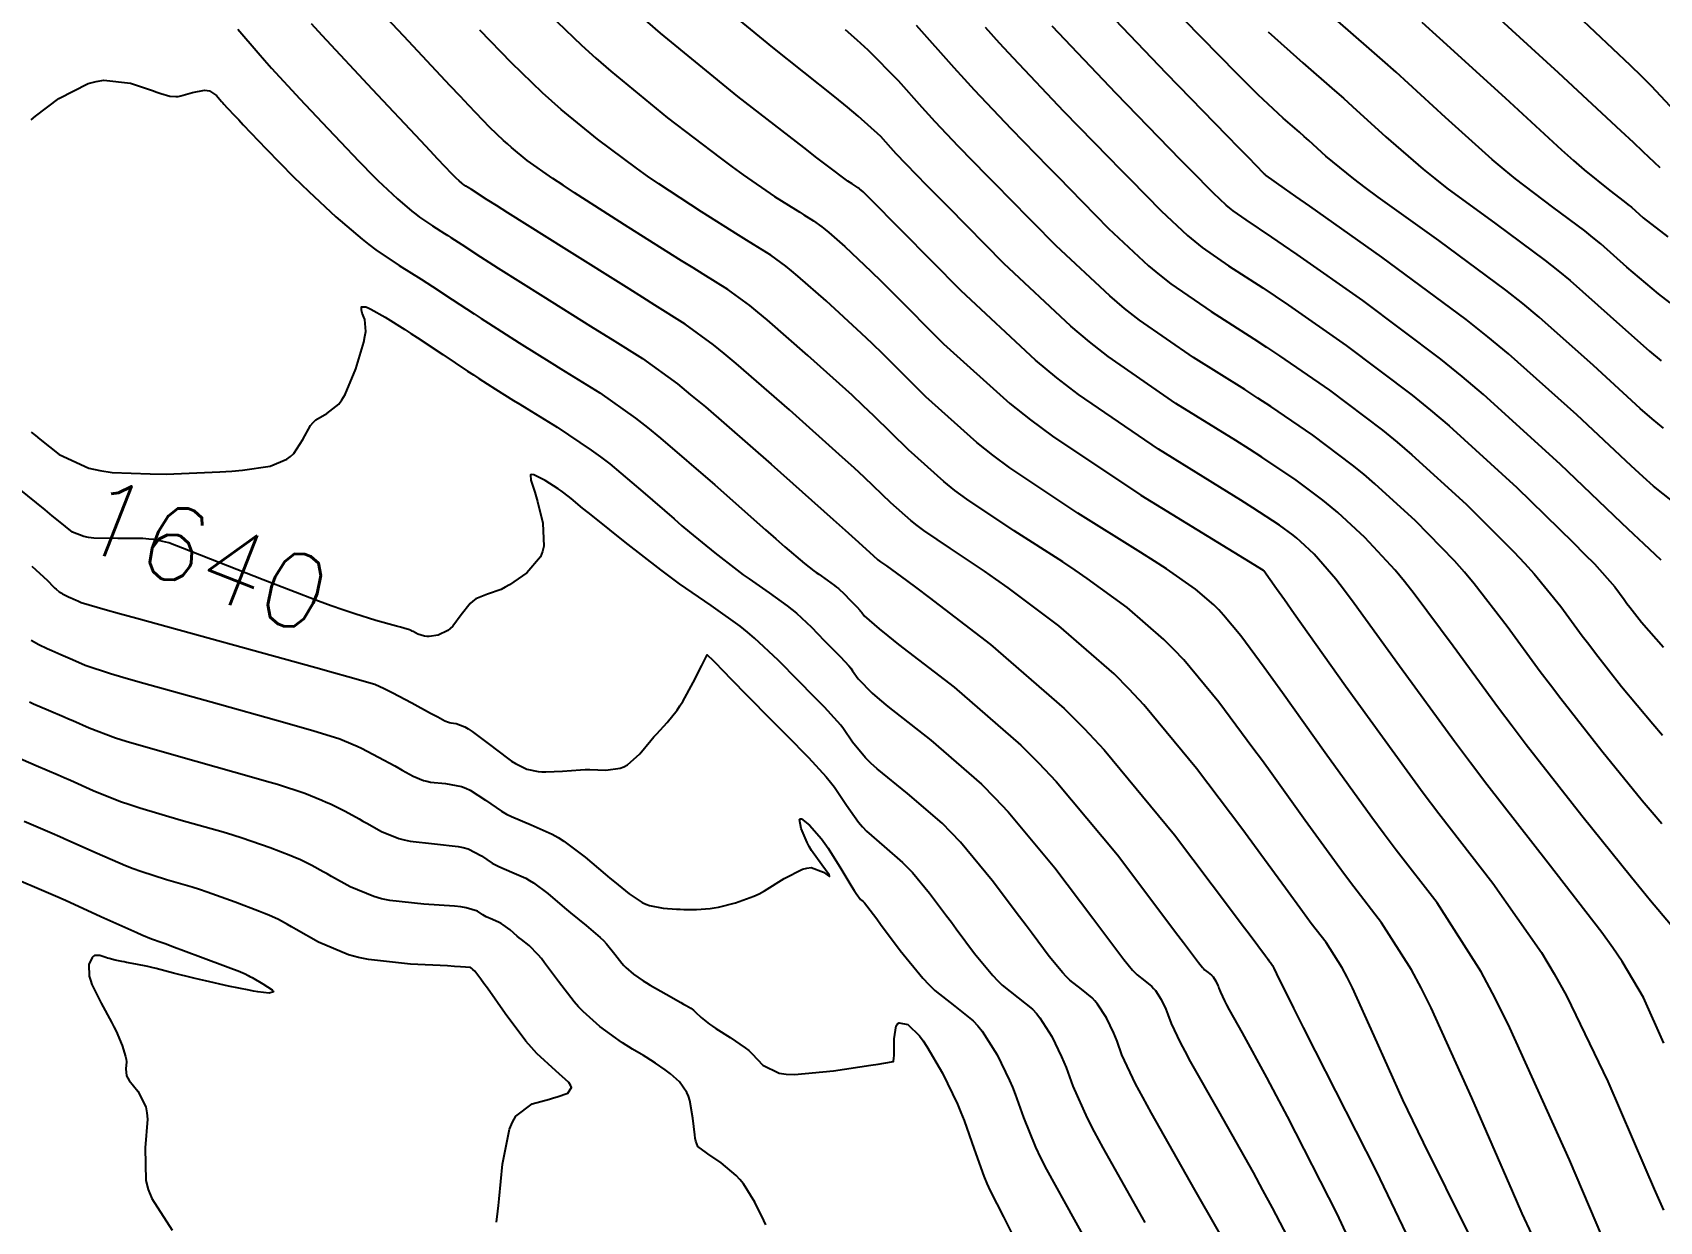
# Model space of a CAD drawing. Header units: metres. Extents: x 837117 to 838477, y 1189012 to 1191015.
# Drawn here: x 837577.6 to 837660.1, y 1189727 to 1189787.3 of the extents above; entities that cross this region are included whole.
import ezdxf

# ---------------------------------------------------------------- set-up
doc = ezdxf.new("R2010")
doc.units = ezdxf.units.M
doc.header["$LTSCALE"] = 0.3
doc.layers.add('COTAS 10', color=1, linetype='Continuous')
doc.layers.add('COTAS INT', color=252, linetype='Continuous')
doc.styles.get("Standard").update_dxf_attribs({"font": 'simplex.shx'})

msp = doc.modelspace()

# ---------------------------------------------------------------- linework, layer by layer
at = {"layer": 'COTAS 10'}
for points, elevation in [([(837653.637, 1189726.362), (837653.161, 1189727.406), (837652.657, 1189728.531), (837650.603, 1189733.27), (837648.54, 1189737.839), (837648.031, 1189738.856), (837647.549, 1189739.766), (837646.028, 1189742.155), (837644.616, 1189743.978), (837644.201, 1189744.531), (837643.776, 1189745.105), (837642.155, 1189747.349), (837640.456, 1189749.716), (837639.982, 1189750.367), (837639.506, 1189751.016), (837637.772, 1189753.343), (837635.999, 1189755.488), (837635.499, 1189756.022), (837634.994, 1189756.53), (837633.135, 1189758.149), (837631.108, 1189759.627), (837630.497, 1189760.047), (837629.865, 1189760.471), (837627.402, 1189762.039), (837624.996, 1189763.641), (837624.4, 1189764.087), (837623.833, 1189764.533), (837622.039, 1189766.15), (837620.287, 1189767.872), (837619.747, 1189768.384), (837619.183, 1189768.911), (837616.948, 1189770.94), (837614.873, 1189772.745), (837614.409, 1189773.132), (837613.993, 1189773.468), (837612.894, 1189774.273), (837611.641, 1189775.054), (837611.128, 1189775.375), (837610.544, 1189775.741), (837607.837, 1189777.445), (837605.12, 1189779.181), (837604.53, 1189779.568), (837604.011, 1189779.915), (837602.72, 1189780.829), (837601.924, 1189781.481), (837601.716, 1189781.663), (837601.514, 1189781.845), (837600.829, 1189782.506), (837599.764, 1189783.619), (837599.322, 1189784.085), (837598.817, 1189784.62), (837596.461, 1189787.123), (837594.117, 1189789.637)], 1650), ([(837660.899, 1189783.319), (837659.714, 1189784.591), (837659.216, 1189785.087), (837658.644, 1189785.645), (837655.965, 1189788.177)], 1680), ([(837660.227, 1189747.174), (837659.742, 1189747.741), (837659.232, 1189748.348), (837657.19, 1189750.857), (837655.115, 1189753.507), (837654.585, 1189754.202), (837654.074, 1189754.88), (837652.388, 1189757.19), (837650.727, 1189759.351), (837650.231, 1189759.934), (837649.72, 1189760.512), (837647.745, 1189762.547), (837645.685, 1189764.427), (837645.121, 1189764.906), (837644.558, 1189765.368), (837642.547, 1189766.887), (837640.405, 1189768.345), (837639.76, 1189768.768), (837639.092, 1189769.2), (837636.492, 1189770.831), (837633.752, 1189772.724), (837632.997, 1189773.322), (837632.243, 1189773.952), (837629.53, 1189776.492), (837627.126, 1189778.938), (837626.567, 1189779.508), (837626.053, 1189780.033), (837624.581, 1189781.542), (837623.402, 1189782.785), (837623.073, 1189783.142), (837622.743, 1189783.505), (837621.542, 1189784.859), (837619.995, 1189786.426), (837619.447, 1189786.923), (837618.847, 1189787.446)], 1660), ([(837660.316, 1189767.247), (837659.74, 1189767.724), (837659.139, 1189768.239), (837656.765, 1189770.421), (837654.022, 1189772.875), (837653.189, 1189773.562), (837652.324, 1189774.251), (837648.931, 1189776.765), (837645.862, 1189778.962), (837645.2, 1189779.452), (837644.621, 1189779.89), (837643.209, 1189781.043), (837642.342, 1189781.836), (837642.106, 1189782.047), (837641.872, 1189782.255), (837641.043, 1189782.972), (837639.777, 1189784.158), (837639.267, 1189784.66), (837638.688, 1189785.238), (837636.024, 1189787.953)], 1670), ([(837638.831, 1189724.647), (837636.563, 1189728.608), (837634.358, 1189732.501), (837633.92, 1189733.302), (837633.556, 1189733.984), (837632.863, 1189735.449), (837632.617, 1189736.153), (837632.535, 1189736.355), (837632.446, 1189736.56), (837632.075, 1189737.326), (837631.632, 1189738.027), (837631.498, 1189738.191), (837631.359, 1189738.342), (837630.816, 1189738.779), (837630.215, 1189739.249), (837630.04, 1189739.42), (837629.861, 1189739.61), (837629.181, 1189740.443), (837628.308, 1189741.614), (837628.007, 1189742.016), (837627.68, 1189742.451), (837626.286, 1189744.303), (837624.676, 1189746.241), (837624.214, 1189746.73), (837623.744, 1189747.199), (837621.987, 1189748.719), (837620.462, 1189749.962), (837620.138, 1189750.254), (837619.858, 1189750.525), (837619.201, 1189751.319), (837618.755, 1189751.984), (837618.607, 1189752.175), (837618.448, 1189752.368), (837617.788, 1189753.086), (837616.983, 1189753.9), (837616.734, 1189754.153), (837616.473, 1189754.419), (837615.436, 1189755.479), (837614.239, 1189756.597), (837613.878, 1189756.898), (837613.503, 1189757.195), (837612.041, 1189758.241), (837610.431, 1189759.356), (837609.963, 1189759.698), (837609.485, 1189760.054), (837607.677, 1189761.457), (837606.12, 1189762.708), (837605.799, 1189762.968), (837605.526, 1189763.189), (837604.941, 1189763.677), (837604.573, 1189763.964), (837604.437, 1189764.059), (837604.287, 1189764.161), (837603.621, 1189764.585), (837603.047, 1189764.872), (837602.954, 1189764.888), (837602.889, 1189764.876), (837602.894, 1189764.604), (837603.105, 1189763.993), (837603.17, 1189763.769), (837603.238, 1189763.519), (837603.507, 1189762.418), (837603.558, 1189761.265), (837603.488, 1189760.984), (837603.381, 1189760.719), (837602.693, 1189759.899), (837601.825, 1189759.301), (837601.605, 1189759.175), (837601.393, 1189759.067), (837600.704, 1189758.822), (837600.115, 1189758.582), (837599.967, 1189758.477), (837599.826, 1189758.355), (837599.372, 1189757.776), (837598.942, 1189757.2), (837598.817, 1189757.079), (837598.688, 1189756.976), (837598.201, 1189756.745), (837597.737, 1189756.68), (837597.623, 1189756.681), (837597.515, 1189756.69), (837597.178, 1189756.795), (837596.933, 1189756.926), (837596.883, 1189756.952), (837596.84, 1189756.974), (837596.751, 1189757.017), (837596.465, 1189757.098), (837596.299, 1189757.144), (837596.094, 1189757.201), (837595.04, 1189757.49), (837593.973, 1189757.831), (837593.372, 1189758.022), (837592.781, 1189758.231), (837592.134, 1189758.467), (837589.329, 1189759.543), (837586.665, 1189760.593), (837586.107, 1189760.813), (837585.627, 1189761.001), (837584.54, 1189761.424), (837583.794, 1189761.593), (837583.528, 1189761.621), (837583.236, 1189761.642), (837581.969, 1189761.651), (837580.742, 1189761.673), (837580.476, 1189761.703), (837580.242, 1189761.743), (837579.663, 1189761.97), (837578.956, 1189762.541), (837578.642, 1189762.797), (837578.276, 1189763.096), (837576.525, 1189764.53)], 1640), ([(837601.158, 1189726.969), (837601.227, 1189727.517), (837601.258, 1189727.806), (837601.293, 1189728.154), (837601.464, 1189729.907), (837601.819, 1189731.678), (837601.971, 1189732.038), (837602.146, 1189732.341), (837602.971, 1189732.965), (837603.842, 1189733.204), (837604.047, 1189733.265), (837604.235, 1189733.324), (837604.783, 1189733.516), (837604.957, 1189733.797), (837604.911, 1189733.912), (837604.823, 1189734.043), (837604.162, 1189734.649), (837603.203, 1189735.526), (837602.926, 1189735.828), (837602.645, 1189736.155), (837601.59, 1189737.55), (837600.694, 1189738.828), (837600.513, 1189739.081), (837600.361, 1189739.292), (837600.056, 1189739.691), (837599.951, 1189739.791), (837599.926, 1189739.813), (837599.903, 1189739.832), (837599.833, 1189739.88), (837599.332, 1189739.925), (837599.037, 1189739.943), (837598.674, 1189739.963), (837596.8, 1189740.054), (837594.675, 1189740.29), (837594.155, 1189740.4), (837593.663, 1189740.531), (837592.133, 1189741.168), (837591.007, 1189741.81), (837590.771, 1189741.944), (837590.568, 1189742.059), (837590.106, 1189742.316), (837589.619, 1189742.532), (837589.399, 1189742.621), (837589.143, 1189742.722), (837587.912, 1189743.194), (837586.484, 1189743.706), (837586.103, 1189743.834), (837585.728, 1189743.955), (837584.428, 1189744.34), (837583.122, 1189744.753), (837582.744, 1189744.891), (837582.358, 1189745.04), (837580.907, 1189745.663), (837579.429, 1189746.333), (837579.027, 1189746.51), (837578.627, 1189746.685), (837577.209, 1189747.286)], 1630)]:
    msp.add_lwpolyline(points, dxfattribs=dict(at, elevation=elevation))
at = {"layer": 'COTAS INT'}
for points, elevation in [([(837602.996, 1189789.059), (837605.471, 1189786.668), (837606.202, 1189786.009), (837606.953, 1189785.353), (837609.831, 1189782.996), (837612.492, 1189780.956), (837613.107, 1189780.5), (837613.668, 1189780.09), (837615.253, 1189779.003), (837616.31, 1189778.338), (837616.538, 1189778.195), (837616.738, 1189778.07), (837617.227, 1189777.765), (837617.656, 1189777.451), (837617.818, 1189777.32), (837617.999, 1189777.169), (837618.809, 1189776.464), (837620.145, 1189775.201), (837620.657, 1189774.699), (837621.232, 1189774.13), (837623.82, 1189771.522), (837627.174, 1189768.496), (837628.23, 1189767.663), (837629.342, 1189766.832), (837633.82, 1189763.849), (837637.715, 1189761.459), (837639.059, 1189760.634), (837640.017, 1189760.046), (837640.03, 1189760.036), (837640.034, 1189760.032), (837640.038, 1189760.029), (837640.051, 1189760.017), (837640.696, 1189759.112), (837641.098, 1189758.547), (837641.597, 1189757.844), (837644.204, 1189754.169), (837647.317, 1189749.858), (837648.136, 1189748.754), (837648.935, 1189747.689), (837651.662, 1189744.169), (837654.14, 1189740.638), (837654.782, 1189739.566), (837655.405, 1189738.453), (837657.493, 1189734.094), (837659.366, 1189729.746), (837659.853, 1189728.641), (837660.326, 1189727.578)], 1654), ([(837660.677, 1189742.073), (837659.665, 1189743.26), (837659.215, 1189743.809), (837658.691, 1189744.454), (837656.183, 1189747.579), (837653.364, 1189751.18), (837652.644, 1189752.124), (837651.95, 1189753.045), (837649.66, 1189756.183), (837647.684, 1189758.848), (837647.187, 1189759.472), (837646.712, 1189760.046), (837645.181, 1189761.704), (837643.803, 1189762.961), (837643.425, 1189763.281), (837643.049, 1189763.59), (837641.704, 1189764.606), (837639.956, 1189765.775), (837639.326, 1189766.18), (837638.633, 1189766.62), (837635.601, 1189768.503), (837632.167, 1189770.878), (837631.22, 1189771.627), (837630.274, 1189772.417), (837626.873, 1189775.601), (837624.051, 1189778.471), (837623.47, 1189779.062), (837622.976, 1189779.564), (837621.918, 1189780.645), (837621.424, 1189781.166), (837621.286, 1189781.315), (837621.148, 1189781.467), (837620.645, 1189782.034), (837619.497, 1189783.081), (837618.952, 1189783.535), (837618.308, 1189784.06), (837615.163, 1189786.551), (837611.391, 1189789.67)], 1658), ([(837661.201, 1189763.203), (837659.819, 1189764.308), (837659.281, 1189764.783), (837658.674, 1189765.332), (837655.922, 1189767.923), (837652.464, 1189771.017), (837651.413, 1189771.883), (837650.322, 1189772.752), (837646.044, 1189775.922), (837642.382, 1189778.499), (837641.679, 1189778.995), (837641.111, 1189779.397), (837640.182, 1189780.059), (837640.133, 1189780.104), (837640.119, 1189780.116), (837640.106, 1189780.128), (837640.059, 1189780.168), (837639.275, 1189780.969), (837638.797, 1189781.46), (837638.205, 1189782.068), (837635.128, 1189785.237), (837631.41, 1189789.145)], 1668), ([(837660.343, 1189736.043), (837659.303, 1189738.358), (837658.231, 1189740.186), (837657.749, 1189740.884), (837657.185, 1189741.664), (837654.479, 1189745.176), (837651.356, 1189749.176), (837650.529, 1189750.264), (837649.719, 1189751.344), (837646.932, 1189755.176), (837644.64, 1189758.346), (837644.143, 1189759.009), (837643.704, 1189759.579), (837642.616, 1189760.86), (837641.92, 1189761.495), (837641.729, 1189761.657), (837641.54, 1189761.813), (837640.86, 1189762.326), (837639.507, 1189763.205), (837638.893, 1189763.591), (837638.174, 1189764.04), (837634.711, 1189766.176), (837630.657, 1189768.954), (837629.566, 1189769.807), (837628.488, 1189770.696), (837624.711, 1189774.208), (837621.704, 1189777.258), (837621.113, 1189777.856), (837620.626, 1189778.347), (837619.739, 1189779.227), (837619.562, 1189779.381), (837619.523, 1189779.414), (837619.487, 1189779.442), (837619.393, 1189779.511), (837619.286, 1189779.578), (837619.243, 1189779.605), (837619.193, 1189779.636), (837618.962, 1189779.782), (837617.942, 1189780.545), (837617.395, 1189780.965), (837616.733, 1189781.477), (837613.387, 1189784.079), (837609.468, 1189787.289), (837608.446, 1189788.183)], 1656), ([(837660.658, 1189773.604), (837660.068, 1189774.052), (837658.452, 1189775.417), (837657.14, 1189776.591), (837656.741, 1189776.919), (837656.327, 1189777.249), (837654.703, 1189778.452), (837652.821, 1189779.889), (837652.243, 1189780.366), (837651.641, 1189780.878), (837649.263, 1189783.012), (837646.761, 1189785.301), (837646.081, 1189785.91), (837645.405, 1189786.508), (837643.012, 1189788.581)], 1674), ([(837651.055, 1189788.881), (837654.98, 1189785.294), (837658.161, 1189782.33), (837658.777, 1189781.754), (837659.277, 1189781.284), (837660.127, 1189780.47)], 1678), ([(837588.042, 1189787.494), (837589.073, 1189786.283), (837589.405, 1189785.908), (837589.757, 1189785.516), (837591.195, 1189783.958), (837592.608, 1189782.455), (837592.944, 1189782.098), (837593.256, 1189781.767), (837594.185, 1189780.785), (837594.955, 1189779.996), (837595.167, 1189779.787), (837595.379, 1189779.582), (837596.14, 1189778.875), (837596.874, 1189778.25), (837597.068, 1189778.098), (837597.259, 1189777.954), (837597.915, 1189777.508), (837598.527, 1189777.125), (837598.69, 1189777.022), (837598.849, 1189776.919), (837599.401, 1189776.556), (837600.356, 1189775.938), (837600.77, 1189775.674), (837601.248, 1189775.37), (837603.514, 1189773.937), (837605.924, 1189772.423), (837606.492, 1189772.067), (837607.018, 1189771.738), (837608.561, 1189770.782), (837610.331, 1189769.486), (837611, 1189768.944), (837611.746, 1189768.322), (837615.088, 1189765.415), (837618.221, 1189762.62), (837618.836, 1189762.069), (837619.342, 1189761.615), (837620.258, 1189760.779), (837620.485, 1189760.574), (837620.557, 1189760.518), (837620.633, 1189760.461), (837620.937, 1189760.258), (837621.945, 1189759.525), (837622.464, 1189759.134), (837623.086, 1189758.662), (837626.201, 1189756.279), (837629.937, 1189753.025), (837630.952, 1189752.004), (837631.958, 1189750.93), (837635.521, 1189746.619), (837638.364, 1189742.848), (837638.916, 1189742.115), (837639.365, 1189741.517), (837640.141, 1189740.481), (837640.247, 1189740.334), (837640.275, 1189740.296), (837640.302, 1189740.26), (837640.394, 1189740.141), (837640.494, 1189739.985), (837640.525, 1189739.925), (837640.559, 1189739.859), (837640.694, 1189739.56), (837641.557, 1189737.817), (837642.05, 1189736.84), (837642.653, 1189735.648), (837645.745, 1189729.56), (837648.983, 1189722.811)], 1646), ([(837650.434, 1189726.415), (837648.145, 1189731.005), (837647.606, 1189732.123), (837647.107, 1189733.174), (837645.648, 1189736.415), (837644.55, 1189738.849), (837644.278, 1189739.391), (837644.021, 1189739.875), (837643.211, 1189741.148), (837642.459, 1189742.119), (837642.238, 1189742.414), (837642.011, 1189742.719), (837641.148, 1189743.915), (837639.911, 1189745.617), (837639.449, 1189746.241), (837638.935, 1189746.932), (837636.647, 1189749.981), (837633.979, 1189753.209), (837633.225, 1189754.013), (837632.465, 1189754.777), (837629.668, 1189757.214), (837627.097, 1189759.145), (837626.48, 1189759.591), (837625.905, 1189759.998), (837624.17, 1189761.149), (837622.814, 1189762.051), (837622.478, 1189762.302), (837622.159, 1189762.553), (837621.149, 1189763.465), (837619.815, 1189764.743), (837619.292, 1189765.226), (837618.702, 1189765.765), (837616.018, 1189768.177), (837613.309, 1189770.534), (837612.704, 1189771.038), (837612.162, 1189771.477), (837610.728, 1189772.527), (837609.183, 1189773.489), (837608.571, 1189773.872), (837607.879, 1189774.306), (837604.717, 1189776.295), (837601.736, 1189778.174), (837601.159, 1189778.539), (837600.689, 1189778.836), (837599.886, 1189779.345), (837599.781, 1189779.414), (837599.751, 1189779.433), (837599.72, 1189779.453), (837599.603, 1189779.526), (837599.478, 1189779.611), (837599.442, 1189779.638), (837599.405, 1189779.667), (837599.266, 1189779.786), (837599.121, 1189779.92), (837599.08, 1189779.959), (837599.04, 1189779.999), (837598.893, 1189780.149), (837598.189, 1189780.898), (837597.797, 1189781.316), (837597.319, 1189781.824), (837594.881, 1189784.419), (837592.327, 1189787.161), (837591.775, 1189787.763)], 1648), ([(837658.207, 1189723.888), (837655.557, 1189730.126), (837652.531, 1189736.83), (837651.784, 1189738.322), (837651.076, 1189739.657), (837648.845, 1189743.162), (837646.773, 1189745.837), (837646.164, 1189746.649), (837645.54, 1189747.49), (837643.162, 1189750.783), (837641.001, 1189753.816), (837640.515, 1189754.494), (837640.077, 1189755.1), (837638.897, 1189756.705), (837638.02, 1189757.767), (837637.772, 1189758.031), (837637.522, 1189758.283), (837636.602, 1189759.084), (837635.119, 1189760.11), (837634.514, 1189760.503), (837633.825, 1189760.944), (837630.635, 1189762.93), (837627.178, 1189765.231), (837626.321, 1189765.871), (837625.507, 1189766.512), (837622.93, 1189768.836), (837620.759, 1189771.001), (837620.202, 1189771.541), (837619.664, 1189772.056), (837617.879, 1189773.702), (837616.436, 1189774.957), (837616.114, 1189775.226), (837615.825, 1189775.46), (837615.06, 1189776.019), (837614.189, 1189776.562), (837613.833, 1189776.785), (837613.427, 1189777.04), (837611.545, 1189778.224), (837609.394, 1189779.636), (837608.819, 1189780.034), (837608.252, 1189780.436), (837606.276, 1189781.912), (837604.439, 1189783.417), (837603.959, 1189783.836), (837603.492, 1189784.256), (837601.912, 1189785.783), (837600.308, 1189787.442)], 1652), ([(837622.438, 1189787.684), (837624.337, 1189785.542), (837624.859, 1189784.969), (837625.379, 1189784.405), (837627.244, 1189782.438), (837629.13, 1189780.501), (837629.664, 1189779.955), (837630.202, 1189779.405), (837632.188, 1189777.382), (837634.212, 1189775.487), (837634.774, 1189775.017), (837635.338, 1189774.571), (837637.382, 1189773.158), (837639.551, 1189771.781), (837640.193, 1189771.357), (837640.854, 1189770.915), (837643.391, 1189769.167), (837646.068, 1189767.145), (837646.816, 1189766.53), (837647.568, 1189765.892), (837650.31, 1189763.391), (837652.728, 1189760.979), (837653.276, 1189760.397), (837653.77, 1189759.853), (837655.116, 1189758.197), (837656.198, 1189756.715), (837656.526, 1189756.28), (837656.866, 1189755.834), (837658.197, 1189754.134), (837659.774, 1189752.241), (837660.269, 1189751.674)], 1662), ([(837625.932, 1189787.58), (837626.645, 1189786.796), (837627.357, 1189786.024), (837629.907, 1189783.335), (837632.207, 1189780.97), (837632.76, 1189780.402), (837633.278, 1189779.872), (837634.845, 1189778.272), (837636.181, 1189777.022), (837636.552, 1189776.712), (837636.924, 1189776.418), (837638.272, 1189775.485), (837640.01, 1189774.361), (837640.627, 1189773.946), (837641.303, 1189773.485), (837644.235, 1189771.447), (837647.577, 1189768.922), (837648.512, 1189768.155), (837649.451, 1189767.358), (837652.875, 1189764.235), (837655.736, 1189761.446), (837656.32, 1189760.86), (837656.814, 1189760.355), (837657.845, 1189759.204), (837658.322, 1189758.55), (837658.467, 1189758.358), (837658.617, 1189758.161), (837659.204, 1189757.411), (837660.316, 1189756.134)], 1664), ([(837660.208, 1189760.556), (837659.322, 1189761.369), (837658.822, 1189761.843), (837658.21, 1189762.425), (837655.078, 1189765.425), (837651.199, 1189768.952), (837650.117, 1189769.866), (837649.031, 1189770.753), (837645.078, 1189773.727), (837641.751, 1189776.056), (837641.06, 1189776.534), (837640.469, 1189776.941), (837639.163, 1189777.812), (837638.509, 1189778.264), (837638.329, 1189778.407), (837638.149, 1189778.557), (837637.502, 1189779.163), (837636.353, 1189780.339), (837635.857, 1189780.849), (837635.284, 1189781.438), (837632.571, 1189784.231), (837629.334, 1189787.643)], 1666), ([(837640.278, 1189787.347), (837642.028, 1189785.776), (837643.639, 1189784.381), (837644.093, 1189783.979), (837644.552, 1189783.568), (837646.236, 1189782.028), (837648.131, 1189780.384), (837648.722, 1189779.909), (837649.341, 1189779.426), (837651.817, 1189777.609), (837654.325, 1189775.75), (837654.965, 1189775.24), (837655.581, 1189774.733), (837657.609, 1189772.919), (837659.603, 1189771.145), (837660.199, 1189770.664)], 1672), ([(837648.068, 1189787.841), (837648.97, 1189787.033), (837652.29, 1189783.996), (837655.151, 1189781.371), (837655.764, 1189780.823), (837656.3, 1189780.352), (837657.59, 1189779.296), (837658.329, 1189778.748), (837658.517, 1189778.598), (837658.698, 1189778.449), (837659.296, 1189777.914), (837660.532, 1189776.959)], 1676), ([(837577.575, 1189782.88), (837577.788, 1189783.071), (837578.977, 1189783.967), (837580.459, 1189784.729), (837580.856, 1189784.837), (837581.246, 1189784.899), (837582.607, 1189784.747), (837583.716, 1189784.374), (837583.947, 1189784.296), (837584.146, 1189784.229), (837584.591, 1189784.081), (837584.909, 1189784.063), (837585.028, 1189784.079), (837585.161, 1189784.104), (837585.751, 1189784.27), (837586.351, 1189784.384), (837586.489, 1189784.377), (837586.615, 1189784.352), (837586.972, 1189784.123), (837587.223, 1189783.821), (837587.283, 1189783.75), (837587.34, 1189783.685), (837587.509, 1189783.496), (837587.897, 1189783.085), (837588.092, 1189782.88), (837588.324, 1189782.635), (837589.476, 1189781.42), (837590.87, 1189779.993), (837591.254, 1189779.615), (837591.637, 1189779.244), (837593.015, 1189777.963), (837594.343, 1189776.834), (837594.694, 1189776.558), (837595.039, 1189776.297), (837596.227, 1189775.49), (837597.334, 1189774.798), (837597.629, 1189774.61), (837597.918, 1189774.424), (837598.917, 1189773.767), (837600.024, 1189773.039), (837600.381, 1189772.808), (837600.76, 1189772.565), (837602.311, 1189771.58), (837603.968, 1189770.54), (837604.414, 1189770.262), (837604.854, 1189769.988), (837606.395, 1189769.036), (837608.204, 1189767.757), (837608.813, 1189767.279), (837609.47, 1189766.745), (837612.23, 1189764.369), (837614.792, 1189762.096), (837615.323, 1189761.629), (837615.777, 1189761.232), (837616.772, 1189760.382), (837617.245, 1189760.014), (837617.37, 1189759.921), (837617.493, 1189759.831), (837617.915, 1189759.539), (837618.298, 1189759.265), (837618.396, 1189759.187), (837618.491, 1189759.108), (837618.804, 1189758.816), (837619.076, 1189758.538), (837619.144, 1189758.468), (837619.21, 1189758.402), (837619.42, 1189758.188), (837619.594, 1189758), (837619.635, 1189757.95), (837619.674, 1189757.9), (837619.791, 1189757.726), (837620.551, 1189757.066), (837620.995, 1189756.71), (837621.54, 1189756.279), (837624.355, 1189754.098), (837627.739, 1189751.169), (837628.643, 1189750.267), (837629.534, 1189749.325), (837632.634, 1189745.593), (837635.095, 1189742.329), (837635.583, 1189741.681), (837635.987, 1189741.145), (837636.747, 1189740.133), (837636.951, 1189739.883), (837637.005, 1189739.826), (837637.058, 1189739.774), (837637.238, 1189739.633), (837637.402, 1189739.502), (837637.444, 1189739.456), (837637.484, 1189739.407), (837637.617, 1189739.196), (837637.729, 1189738.966), (837637.755, 1189738.904), (837637.78, 1189738.843), (837637.854, 1189738.632), (837638.062, 1189738.191), (837638.172, 1189737.986), (837638.304, 1189737.745), (837638.967, 1189736.574), (837640.194, 1189734.311), (837640.682, 1189733.381), (837641.234, 1189732.32), (837643.761, 1189727.39), (837646.36, 1189721.768)], 1644), ([(837577.576, 1189767.034), (837577.781, 1189766.869), (837578.007, 1189766.689), (837578.988, 1189765.91), (837580.497, 1189765.221), (837581.056, 1189765.098), (837581.676, 1189765.004), (837583.607, 1189764.936), (837584.421, 1189764.907), (837587.14, 1189765.028), (837587.743, 1189765.072), (837588.28, 1189765.119), (837589.679, 1189765.324), (837590.527, 1189765.672), (837590.718, 1189765.81), (837590.889, 1189765.966), (837591.346, 1189766.677), (837591.733, 1189767.382), (837591.86, 1189767.534), (837591.996, 1189767.666), (837592.559, 1189767.989), (837593.162, 1189768.458), (837593.323, 1189768.684), (837593.482, 1189768.951), (837594.035, 1189770.26), (837594.431, 1189771.604), (837594.491, 1189771.893), (837594.529, 1189772.146), (837594.487, 1189772.757), (837594.35, 1189773.085), (837594.329, 1189773.159), (837594.314, 1189773.225), (837594.32, 1189773.402), (837594.535, 1189773.398), (837594.653, 1189773.351), (837594.795, 1189773.283), (837595.518, 1189772.869), (837596.504, 1189772.247), (837596.813, 1189772.048), (837597.136, 1189771.837), (837598.432, 1189770.979), (837599.691, 1189770.141), (837599.992, 1189769.943), (837600.271, 1189769.76), (837601.108, 1189769.222), (837602.013, 1189768.657), (837602.336, 1189768.457), (837602.689, 1189768.238), (837604.228, 1189767.29), (837605.957, 1189766.137), (837606.43, 1189765.789), (837606.902, 1189765.428), (837608.585, 1189764.023), (837610.159, 1189762.643), (837610.561, 1189762.298), (837610.948, 1189761.97), (837612.224, 1189760.92), (837613.365, 1189760.034), (837613.667, 1189759.809), (837613.962, 1189759.594), (837614.978, 1189758.89), (837615.901, 1189758.23), (837616.137, 1189758.042), (837616.365, 1189757.852), (837617.12, 1189757.148), (837617.774, 1189756.478), (837617.939, 1189756.311), (837618.096, 1189756.151), (837618.604, 1189755.637), (837619.021, 1189755.184), (837619.121, 1189755.062), (837619.214, 1189754.942), (837619.496, 1189754.522), (837620.204, 1189753.796), (837620.567, 1189753.482), (837621.001, 1189753.121), (837623.171, 1189751.409), (837625.741, 1189749.184), (837626.429, 1189748.499), (837627.105, 1189747.783), (837629.46, 1189744.948), (837631.388, 1189742.39), (837631.795, 1189741.848), (837632.148, 1189741.379), (837632.964, 1189740.288), (837633.406, 1189739.746), (837633.522, 1189739.623), (837633.636, 1189739.511), (837634.027, 1189739.206), (837634.38, 1189738.922), (837634.471, 1189738.824), (837634.558, 1189738.717), (837634.846, 1189738.261), (837635.087, 1189737.763), (837635.145, 1189737.63), (837635.199, 1189737.498), (837635.359, 1189737.04), (837635.809, 1189736.088), (837636.046, 1189735.644), (837636.331, 1189735.123), (837637.765, 1189732.591), (837639.512, 1189729.479), (837639.995, 1189728.592), (837640.478, 1189727.693), (837642.216, 1189724.355)], 1642), ([(837577.607, 1189760.24), (837578.399, 1189759.516), (837578.703, 1189759.197), (837578.771, 1189759.13), (837578.832, 1189759.072), (837578.996, 1189758.94), (837579.118, 1189758.868), (837579.153, 1189758.848), (837579.188, 1189758.829), (837579.32, 1189758.758), (837579.458, 1189758.69), (837579.498, 1189758.671), (837579.539, 1189758.653), (837579.69, 1189758.587), (837579.847, 1189758.521), (837579.937, 1189758.481), (837580.101, 1189758.407), (837581.328, 1189758.046), (837582.042, 1189757.846), (837582.919, 1189757.602), (837591.994, 1189755.106), (837592.89, 1189754.857), (837593.629, 1189754.65), (837594.984, 1189754.252), (837595.469, 1189754.033), (837595.66, 1189753.938), (837595.876, 1189753.828), (837596.861, 1189753.308), (837597.814, 1189752.794), (837598.01, 1189752.688), (837598.177, 1189752.597), (837598.532, 1189752.401), (837598.721, 1189752.324), (837598.782, 1189752.308), (837598.847, 1189752.294), (837599.116, 1189752.265), (837599.552, 1189752.093), (837599.723, 1189751.989), (837599.917, 1189751.862), (837600.796, 1189751.197), (837601.71, 1189750.504), (837601.925, 1189750.358), (837602.123, 1189750.231), (837602.701, 1189749.94), (837603.264, 1189749.828), (837603.453, 1189749.815), (837603.656, 1189749.809), (837604.509, 1189749.852), (837605.42, 1189749.916), (837605.659, 1189749.923), (837605.894, 1189749.926), (837606.697, 1189749.897), (837607.428, 1189749.99), (837607.617, 1189750.068), (837607.801, 1189750.17), (837608.417, 1189750.731), (837608.981, 1189751.405), (837609.133, 1189751.579), (837609.282, 1189751.747), (837609.804, 1189752.308), (837610.316, 1189752.939), (837610.46, 1189753.152), (837610.605, 1189753.381), (837611.133, 1189754.345), (837611.565, 1189755.21), (837611.648, 1189755.377), (837611.716, 1189755.513), (837611.83, 1189755.74), (837612.135, 1189755.454), (837612.323, 1189755.267), (837612.555, 1189755.032), (837613.77, 1189753.793), (837615.178, 1189752.352), (837615.533, 1189751.991), (837615.872, 1189751.646), (837616.971, 1189750.534), (837617.876, 1189749.551), (837618.093, 1189749.287), (837618.296, 1189749.027), (837618.907, 1189748.115), (837619.511, 1189747.255), (837619.71, 1189747.027), (837619.923, 1189746.803), (837620.803, 1189746.03), (837621.747, 1189745.213), (837621.999, 1189744.962), (837622.247, 1189744.699), (837623.112, 1189743.658), (837623.973, 1189742.512), (837624.219, 1189742.183), (837624.469, 1189741.849), (837625.398, 1189740.599), (837626.315, 1189739.473), (837626.557, 1189739.218), (837626.794, 1189738.986), (837627.605, 1189738.353), (837628.338, 1189737.763), (837628.525, 1189737.559), (837628.706, 1189737.337), (837629.305, 1189736.391), (837629.805, 1189735.357), (837629.925, 1189735.081), (837630.036, 1189734.808), (837630.368, 1189733.858), (837631.097, 1189732.238), (837631.459, 1189731.543), (837631.889, 1189730.741), (837634.02, 1189726.955)], 1638), ([(837577.565, 1189756.486), (837577.959, 1189756.275), (837578.375, 1189756.069), (837578.495, 1189756.013), (837578.616, 1189755.958), (837579.07, 1189755.762), (837579.542, 1189755.562), (837579.81, 1189755.444), (837580.302, 1189755.221), (837581.585, 1189754.795), (837582.218, 1189754.607), (837582.97, 1189754.39), (837586.688, 1189753.354), (837590.427, 1189752.319), (837591.194, 1189752.101), (837591.843, 1189751.914), (837593.216, 1189751.488), (837593.888, 1189751.205), (837594.095, 1189751.109), (837594.312, 1189751.004), (837595.172, 1189750.56), (837596.003, 1189750.11), (837596.2, 1189750.002), (837596.384, 1189749.9), (837596.932, 1189749.593), (837597.461, 1189749.375), (837597.633, 1189749.331), (837597.816, 1189749.292), (837598.568, 1189749.211), (837599.38, 1189749.06), (837599.6, 1189748.978), (837599.819, 1189748.879), (837600.595, 1189748.377), (837601.417, 1189747.811), (837601.665, 1189747.671), (837601.921, 1189747.539), (837602.921, 1189747.127), (837603.984, 1189746.652), (837604.281, 1189746.482), (837604.578, 1189746.294), (837605.661, 1189745.475), (837606.664, 1189744.625), (837606.911, 1189744.418), (837607.145, 1189744.223), (837607.881, 1189743.62), (837608.541, 1189743.19), (837608.727, 1189743.103), (837608.914, 1189743.031), (837609.604, 1189742.887), (837610.29, 1189742.846), (837610.475, 1189742.839), (837610.659, 1189742.833), (837611.305, 1189742.827), (837611.992, 1189742.881), (837612.201, 1189742.913), (837612.419, 1189742.953), (837613.274, 1189743.157), (837614.206, 1189743.5), (837614.472, 1189743.627), (837614.742, 1189743.768), (837615.746, 1189744.393), (837616.675, 1189744.879), (837616.898, 1189744.932), (837617.105, 1189744.951), (837617.731, 1189744.724), (837618.04, 1189744.502), (837618.048, 1189744.524), (837618.023, 1189744.581), (837617.651, 1189745.089), (837617.13, 1189745.824), (837617.01, 1189746.025), (837616.901, 1189746.225), (837616.595, 1189746.939), (837616.519, 1189747.394), (837616.554, 1189747.43), (837616.614, 1189747.428), (837617.034, 1189747.097), (837617.629, 1189746.407), (837617.799, 1189746.178), (837617.971, 1189745.933), (837618.612, 1189744.912), (837619.165, 1189743.985), (837619.282, 1189743.799), (837619.384, 1189743.644), (837619.619, 1189743.34), (837619.75, 1189743.228), (837619.784, 1189743.193), (837619.819, 1189743.157), (837619.938, 1189743.013), (837620.265, 1189742.573), (837620.431, 1189742.35), (837620.629, 1189742.083), (837621.615, 1189740.754), (837622.77, 1189739.337), (837623.075, 1189739.015), (837623.373, 1189738.724), (837624.394, 1189737.926), (837625.317, 1189737.183), (837625.553, 1189736.926), (837625.781, 1189736.648), (837626.534, 1189735.456), (837627.164, 1189734.155), (837627.314, 1189733.806), (837627.454, 1189733.463), (837627.873, 1189732.267), (837628.48, 1189730.767), (837628.739, 1189730.232), (837629.037, 1189729.645), (837630.443, 1189727.095), (837631.806, 1189724.628)], 1636), ([(837577.491, 1189753.356), (837577.693, 1189753.263), (837578.45, 1189752.937), (837579.237, 1189752.603), (837579.459, 1189752.506), (837579.683, 1189752.407), (837580.504, 1189752.035), (837581.843, 1189751.543), (837582.393, 1189751.368), (837583.021, 1189751.177), (837585.934, 1189750.349), (837588.861, 1189749.531), (837589.497, 1189749.345), (837590.057, 1189749.178), (837591.448, 1189748.723), (837592.306, 1189748.378), (837592.53, 1189748.28), (837592.748, 1189748.18), (837593.484, 1189747.812), (837594.191, 1189747.426), (837594.391, 1189747.316), (837594.592, 1189747.204), (837595.332, 1189746.785), (837596.202, 1189746.427), (837596.484, 1189746.353), (837596.784, 1189746.291), (837598.02, 1189746.157), (837599.207, 1189746.027), (837599.477, 1189745.967), (837599.722, 1189745.897), (837600.395, 1189745.556), (837600.94, 1189745.181), (837601.104, 1189745.088), (837601.274, 1189745.001), (837601.937, 1189744.727), (837602.643, 1189744.412), (837602.839, 1189744.299), (837603.037, 1189744.175), (837603.755, 1189743.632), (837604.492, 1189743.009), (837604.702, 1189742.835), (837604.914, 1189742.66), (837605.7, 1189742.022), (837606.412, 1189741.407), (837606.578, 1189741.247), (837606.73, 1189741.091), (837607.165, 1189740.565), (837607.519, 1189740.107), (837607.62, 1189739.994), (837607.722, 1189739.887), (837608.102, 1189739.551), (837608.591, 1189739.213), (837608.763, 1189739.105), (837608.949, 1189738.991), (837609.753, 1189738.528), (837610.497, 1189738.112), (837610.646, 1189738.028), (837610.77, 1189737.958), (837611.012, 1189737.817), (837611.141, 1189737.714), (837611.194, 1189737.668), (837611.254, 1189737.614), (837611.534, 1189737.356), (837611.961, 1189737.011), (837612.113, 1189736.902), (837612.281, 1189736.788), (837613.011, 1189736.33), (837613.767, 1189735.815), (837613.951, 1189735.666), (837614.123, 1189735.513), (837614.654, 1189734.936), (837615.482, 1189734.526), (837615.843, 1189734.479), (837616.26, 1189734.461), (837618.24, 1189734.635), (837620.137, 1189734.928), (837620.501, 1189734.985), (837620.796, 1189735.032), (837621.281, 1189735.112), (837621.305, 1189735.297), (837621.31, 1189735.409), (837621.314, 1189735.548), (837621.32, 1189736.271), (837621.426, 1189736.927), (837621.492, 1189737.024), (837621.574, 1189737.084), (837622.004, 1189736.996), (837622.6, 1189736.417), (837622.786, 1189736.168), (837622.981, 1189735.881), (837623.763, 1189734.521), (837624.523, 1189732.952), (837624.704, 1189732.532), (837624.873, 1189732.118), (837625.378, 1189730.676), (837625.863, 1189729.296), (837626.019, 1189728.921), (837626.186, 1189728.55), (837626.867, 1189727.236), (837627.506, 1189725.958)], 1634), ([(837614.81, 1189726.824), (837614.71, 1189727.05), (837614.257, 1189727.978), (837613.676, 1189728.902), (837613.496, 1189729.126), (837613.307, 1189729.335), (837612.552, 1189729.975), (837611.877, 1189730.435), (837611.739, 1189730.531), (837611.621, 1189730.614), (837611.371, 1189730.802), (837611.262, 1189731.083), (837611.235, 1189731.225), (837611.207, 1189731.394), (837611.117, 1189732.235), (837610.96, 1189733.14), (837610.892, 1189733.349), (837610.812, 1189733.54), (837610.433, 1189734.081), (837609.974, 1189734.484), (837609.844, 1189734.589), (837609.712, 1189734.69), (837609.227, 1189735.031), (837608.746, 1189735.335), (837608.618, 1189735.413), (837608.492, 1189735.489), (837608.055, 1189735.742), (837607.544, 1189736.062), (837607.371, 1189736.18), (837607.185, 1189736.312), (837606.402, 1189736.893), (837605.551, 1189737.647), (837605.321, 1189737.887), (837605.095, 1189738.14), (837604.301, 1189739.167), (837603.6, 1189740.126), (837603.432, 1189740.336), (837603.276, 1189740.522), (837602.807, 1189740.996), (837602.42, 1189741.31), (837602.315, 1189741.396), (837602.212, 1189741.482), (837601.849, 1189741.788), (837601.495, 1189742.056), (837601.398, 1189742.117), (837601.301, 1189742.173), (837600.954, 1189742.328), (837600.628, 1189742.462), (837600.544, 1189742.505), (837600.463, 1189742.551), (837600.194, 1189742.736), (837599.625, 1189742.914), (837599.354, 1189742.956), (837599.035, 1189742.994), (837597.472, 1189743.103), (837595.753, 1189743.289), (837595.335, 1189743.376), (837594.942, 1189743.479), (837593.733, 1189743.976), (837592.8, 1189744.507), (837592.581, 1189744.63), (837592.379, 1189744.743), (837591.795, 1189745.064), (837591.183, 1189745.356), (837590.965, 1189745.45), (837590.725, 1189745.55), (837589.68, 1189745.958), (837588.27, 1189746.442), (837587.8, 1189746.59), (837587.294, 1189746.743), (837585.181, 1189747.345), (837583.071, 1189747.965), (837582.568, 1189748.13), (837582.101, 1189748.291), (837580.706, 1189748.849), (837579.556, 1189749.37), (837579.243, 1189749.508), (837578.932, 1189749.644), (837577.83, 1189750.111), (837576.771, 1189750.569)], 1632), ([(837576.589, 1189744.46), (837578.322, 1189743.726), (837578.81, 1189743.513), (837579.302, 1189743.296), (837581.109, 1189742.477), (837582.616, 1189741.788), (837582.919, 1189741.652), (837583.172, 1189741.54), (837583.674, 1189741.336), (837584.162, 1189741.167), (837584.406, 1189741.078), (837584.697, 1189740.97), (837586.145, 1189740.429), (837587.562, 1189739.895), (837587.834, 1189739.792), (837588.055, 1189739.708), (837588.417, 1189739.569), (837588.57, 1189739.482), (837588.658, 1189739.432), (837588.765, 1189739.37), (837589.319, 1189739.054), (837589.783, 1189738.745), (837589.835, 1189738.688), (837589.853, 1189738.643), (837589.641, 1189738.586), (837589.061, 1189738.655), (837588.848, 1189738.691), (837588.612, 1189738.733), (837587.567, 1189738.945), (837586.415, 1189739.203), (837586.11, 1189739.275), (837585.812, 1189739.346), (837584.79, 1189739.603), (837583.9, 1189739.829), (837583.686, 1189739.88), (837583.485, 1189739.927), (837582.876, 1189740.055), (837582.399, 1189740.146), (837582.282, 1189740.169), (837582.172, 1189740.191), (837581.828, 1189740.264), (837581.527, 1189740.341), (837581.443, 1189740.366), (837581.359, 1189740.393), (837581.055, 1189740.501), (837580.784, 1189740.501), (837580.721, 1189740.46), (837580.664, 1189740.4), (837580.5, 1189740.034), (837580.516, 1189739.44), (837580.571, 1189739.237), (837580.648, 1189739.017), (837581.111, 1189738.083), (837581.645, 1189737.118), (837581.767, 1189736.879), (837581.878, 1189736.652), (837582.186, 1189735.934), (837582.357, 1189735.362), (837582.381, 1189735.228), (837582.396, 1189735.103), (837582.368, 1189734.741), (837582.406, 1189734.388), (837582.463, 1189734.271), (837582.54, 1189734.144), (837582.983, 1189733.613), (837583.387, 1189732.813), (837583.439, 1189732.517), (837583.466, 1189732.189), (837583.345, 1189730.734), (837583.38, 1189729.079), (837583.504, 1189728.625), (837583.678, 1189728.172), (837584.718, 1189726.553)], 1628)]:
    msp.add_lwpolyline(points, dxfattribs=dict(at, elevation=elevation))

# ---------------------------------------------------------------- texts
at = {"layer": 'COTAS 10', "insert": (837579.598, 1189761.402, 1640), "char_height": 3.8, "attachment_point": 7, "rotation": 338.68308}
msp.add_mtext('1640', dxfattribs=at)

doc.saveas('drawing.dxf')
